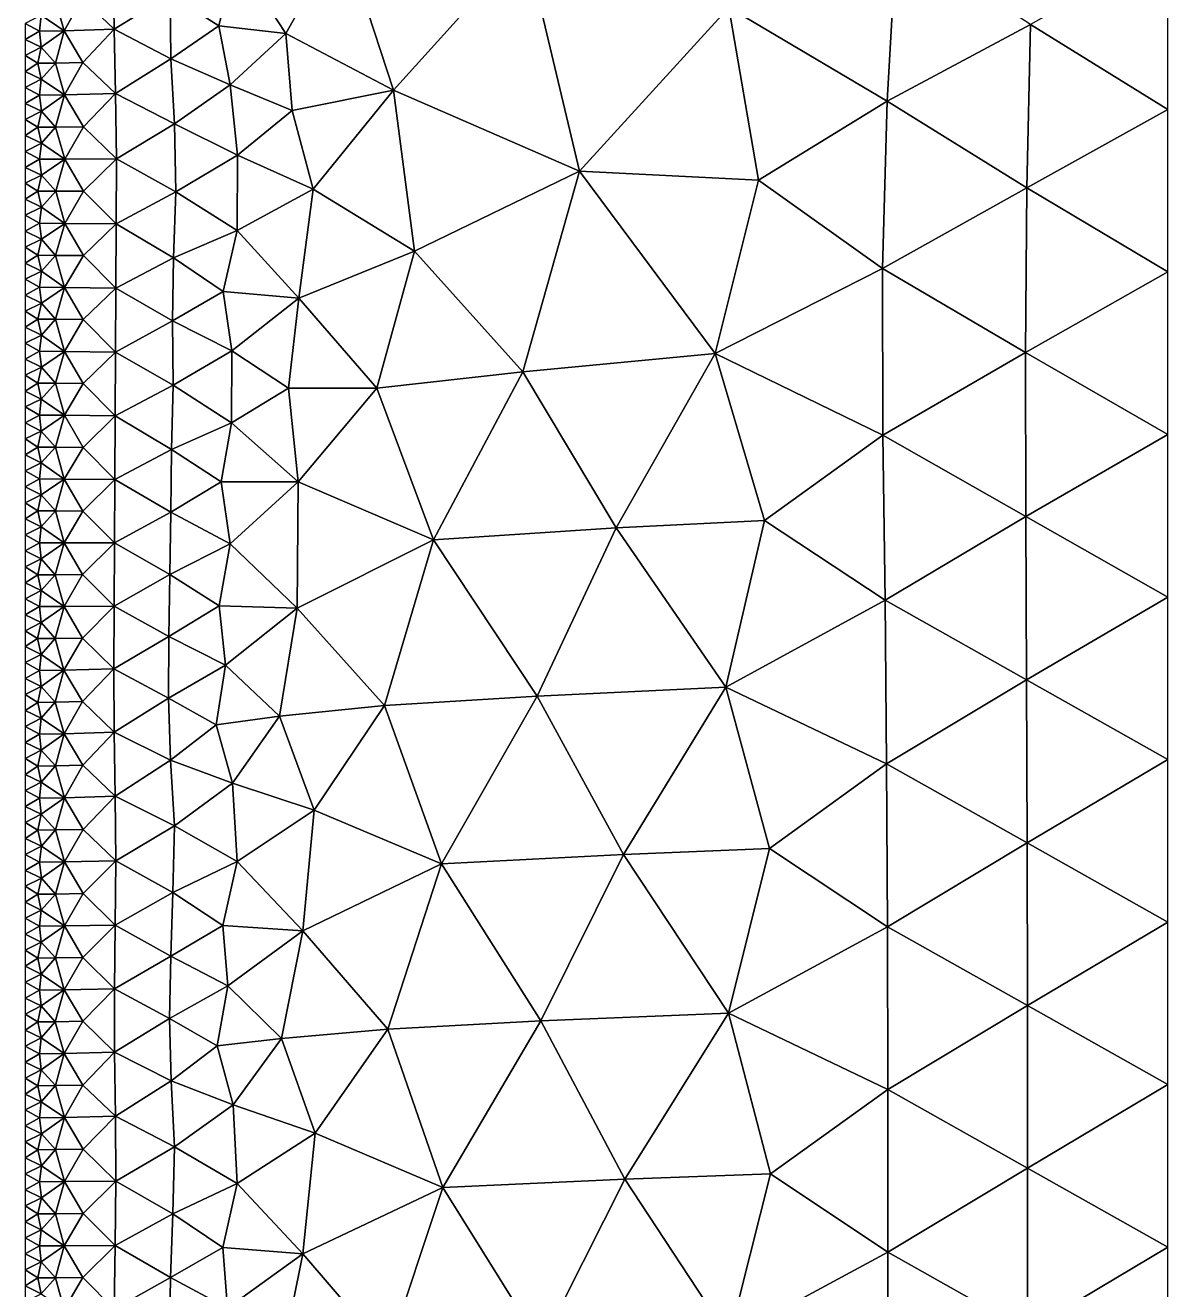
# Model space of a CAD drawing. Header units: metres. Extents: x 1 to 72, y -280 to 0.
# Drawn here: x 1 to 72.5, y -140.2 to -61.1 of the extents above; entities that cross this region are included whole.
import ezdxf

# ---------------------------------------------------------------- set-up
doc = ezdxf.new("R2010")
doc.units = ezdxf.units.M

msp = doc.modelspace()

# ---------------------------------------------------------------- linework, layer by layer
at = {"layer": 'layer', "color": 0}
for points in [[(17.2982, -61.6275), (20.8425, -55.3439), (14.1721, -56.8504)], [(24.042, -65.1742), (20.8425, -55.3439), (17.2982, -61.6275)], [(32.3025, -56.0074), (20.8425, -55.3439), (24.042, -65.1742)], [(35.6957, -70.2375), (32.3025, -56.0074), (24.042, -65.1742)], [(35.6957, -70.2375), (45.0257, -59.9898), (32.3025, -56.0074)], [(54.9411, -65.8582), (55.5189, -55.6242), (45.0257, -59.9898)], [(54.9411, -65.8582), (63.9178, -61.0674), (55.5189, -55.6242)], [(14.1721, -56.8504), (10.0625, -59.1914), (13.1121, -61.1509)], [(17.2982, -61.6275), (14.1721, -56.8504), (13.1121, -61.1509)], [(72.5, -66.3772), (72.5, -56.2047), (63.9178, -61.0674)], [(6.49372, -57.3595), (4.56375, -59.4234), (6.56947, -61.3569)], [(6.49372, -57.3595), (6.56947, -61.3569), (10.0625, -59.1914)], [(10.0625, -59.1914), (6.56947, -61.3569), (10.1007, -63.2078)], [(10.0625, -59.1914), (10.1007, -63.2078), (13.1121, -61.1509)], [(2.86714, -59.4679), (1.9932, -60.483), (3.42572, -61.4534)], [(2.86714, -59.4679), (3.42572, -61.4534), (4.56375, -59.4234)], [(4.56375, -59.4234), (3.42572, -61.4534), (6.56947, -61.3569)], [(46.8872, -70.8131), (45.0257, -59.9898), (35.6957, -70.2375)], [(46.8872, -70.8131), (54.9411, -65.8582), (45.0257, -59.9898)], [(1.9932, -60.483), (1, -61), (1.88547, -61.4853)], [(1.9932, -60.483), (1.88547, -61.4853), (3.42572, -61.4534)], [(1, -61), (1, -62), (1.88547, -61.4853)], [(1.88547, -61.4853), (1, -62), (1.99687, -62.4843)], [(1.88547, -61.4853), (1.99687, -62.4843), (3.42572, -61.4534)], [(3.42572, -61.4534), (1.99687, -62.4843), (2.88352, -63.4728)], [(3.42572, -61.4534), (2.88352, -63.4728), (4.60279, -63.4324)], [(3.42572, -61.4534), (4.60279, -63.4324), (6.56947, -61.3569)], [(6.56947, -61.3569), (4.60279, -63.4324), (6.63823, -65.3873)], [(6.56947, -61.3569), (6.63823, -65.3873), (10.1007, -63.2078)], [(13.1121, -61.1509), (10.1007, -63.2078), (13.8226, -64.8374)], [(13.8226, -64.8374), (17.2982, -61.6275), (13.1121, -61.1509)], [(17.7071, -66.4491), (17.2982, -61.6275), (13.8226, -64.8374)], [(24.042, -65.1742), (17.2982, -61.6275), (17.7071, -66.4491)], [(63.6835, -71.293), (63.9178, -61.0674), (54.9411, -65.8582)], [(63.6835, -71.293), (72.5, -66.3772), (63.9178, -61.0674)], [(1, -62), (1, -63), (1.99687, -62.4843)], [(1.99687, -62.4843), (1, -63), (1.77841, -63.4898)], [(1.99687, -62.4843), (1.77841, -63.4898), (2.88352, -63.4728)], [(1, -63), (1, -64), (1.77841, -63.4898)], [(10.1007, -63.2078), (6.63823, -65.3873), (10.335, -67.2833)], [(10.1007, -63.2078), (10.335, -67.2833), (13.8226, -64.8374)], [(1.77841, -63.4898), (1, -64), (2.00166, -64.4868)], [(1, -64), (1, -65), (2.00166, -64.4868)], [(1.77841, -63.4898), (2.00166, -64.4868), (2.88352, -63.4728)], [(2.88352, -63.4728), (2.00166, -64.4868), (3.44881, -65.4653)], [(2.88352, -63.4728), (3.44881, -65.4653), (4.60279, -63.4324)], [(4.60279, -63.4324), (3.44881, -65.4653), (6.63823, -65.3873)], [(2.00166, -64.4868), (1, -65), (1.89273, -65.4893)], [(2.00166, -64.4868), (1.89273, -65.4893), (3.44881, -65.4653)], [(13.8226, -64.8374), (10.335, -67.2833), (14.2736, -69.2414)], [(17.7071, -66.4491), (13.8226, -64.8374), (14.2736, -69.2414)], [(1, -65), (1, -66), (1.89273, -65.4893)], [(1.89273, -65.4893), (1, -66), (2.0047, -66.4896)], [(1.89273, -65.4893), (2.0047, -66.4896), (3.44881, -65.4653)], [(3.44881, -65.4653), (2.0047, -66.4896), (2.8973, -67.4851)], [(3.44881, -65.4653), (2.8973, -67.4851), (4.6376, -67.4604)], [(3.44881, -65.4653), (4.6376, -67.4604), (6.63823, -65.3873)], [(6.63823, -65.3873), (4.6376, -67.4604), (6.70153, -69.4585)], [(6.63823, -65.3873), (6.70153, -69.4585), (10.335, -67.2833)], [(24.042, -65.1742), (17.7071, -66.4491), (19.0105, -71.3691)], [(25.3571, -75.2563), (24.042, -65.1742), (19.0105, -71.3691)], [(35.6957, -70.2375), (24.042, -65.1742), (25.3571, -75.2563)], [(1, -66), (1, -67), (2.0047, -66.4896)], [(19.0105, -71.3691), (17.7071, -66.4491), (14.2736, -69.2414)], [(54.6522, -76.3256), (54.9411, -65.8582), (46.8872, -70.8131)], [(54.6522, -76.3256), (63.6835, -71.293), (54.9411, -65.8582)], [(72.5, -76.5497), (72.5, -66.3772), (63.6835, -71.293)], [(2.0047, -66.4896), (1, -67), (1.78354, -67.4946)], [(1, -67), (1, -68), (1.78354, -67.4946)], [(2.0047, -66.4896), (1.78354, -67.4946), (2.8973, -67.4851)], [(1.78354, -67.4946), (1, -68), (2.00838, -68.4944)], [(1, -68), (1, -69), (2.00838, -68.4944)], [(1.78354, -67.4946), (2.00838, -68.4944), (2.8973, -67.4851)], [(2.8973, -67.4851), (2.00838, -68.4944), (3.46653, -69.4878)], [(2.8973, -67.4851), (3.46653, -69.4878), (4.6376, -67.4604)], [(4.6376, -67.4604), (3.46653, -69.4878), (6.70153, -69.4585)], [(10.335, -67.2833), (6.70153, -69.4585), (10.4315, -71.5249)], [(10.335, -67.2833), (10.4315, -71.5249), (14.2736, -69.2414)], [(2.00838, -68.4944), (1, -69), (1.89814, -69.4966)], [(2.00838, -68.4944), (1.89814, -69.4966), (3.46653, -69.4878)], [(1, -69), (1, -70), (1.89814, -69.4966)], [(1.89814, -69.4966), (1, -70), (2.00958, -70.4979)], [(1.89814, -69.4966), (2.00958, -70.4979), (3.46653, -69.4878)], [(3.46653, -69.4878), (2.00958, -70.4979), (2.903, -71.5007)], [(3.46653, -69.4878), (2.903, -71.5007), (4.65304, -71.4991)], [(3.46653, -69.4878), (4.65304, -71.4991), (6.70153, -69.4585)], [(6.70153, -69.4585), (4.65304, -71.4991), (6.69756, -73.5341)], [(6.70153, -69.4585), (6.69756, -73.5341), (10.4315, -71.5249)], [(14.2736, -69.2414), (10.4315, -71.5249), (14.264, -73.9564)], [(14.2736, -69.2414), (14.264, -73.9564), (19.0105, -71.3691)], [(1, -70), (1, -71), (2.00958, -70.4979)], [(32.1322, -82.7963), (35.6957, -70.2375), (25.3571, -75.2563)], [(44.1753, -81.6528), (35.6957, -70.2375), (32.1322, -82.7963)], [(44.1753, -81.6528), (46.8872, -70.8131), (35.6957, -70.2375)], [(2.00958, -70.4979), (1, -71), (1.78555, -71.5005)], [(1, -71), (1, -72), (1.78555, -71.5005)], [(2.00958, -70.4979), (1.78555, -71.5005), (2.903, -71.5007)], [(44.1753, -81.6528), (54.6522, -76.3256), (46.8872, -70.8131)], [(1.78555, -71.5005), (1, -72), (2.00953, -72.5024)], [(1, -72), (1, -73), (2.00953, -72.5024)], [(1.78555, -71.5005), (2.00953, -72.5024), (2.903, -71.5007)], [(2.903, -71.5007), (2.00953, -72.5024), (3.46662, -73.5098)], [(2.903, -71.5007), (3.46662, -73.5098), (4.65304, -71.4991)], [(4.65304, -71.4991), (3.46662, -73.5098), (6.69756, -73.5341)], [(10.4315, -71.5249), (6.69756, -73.5341), (10.2828, -75.656)], [(10.4315, -71.5249), (10.2828, -75.656), (14.264, -73.9564)], [(19.0105, -71.3691), (14.264, -73.9564), (18.1176, -78.1974)], [(18.1176, -78.1974), (25.3571, -75.2563), (19.0105, -71.3691)], [(63.6018, -81.581), (63.6835, -71.293), (54.6522, -76.3256)], [(63.6018, -81.581), (72.5, -76.5497), (63.6835, -71.293)], [(2.00953, -72.5024), (1, -73), (1.89804, -73.5033)], [(2.00953, -72.5024), (1.89804, -73.5033), (3.46662, -73.5098)], [(1, -73), (1, -74), (1.89804, -73.5033)], [(1.89804, -73.5033), (1, -74), (2.0086, -74.5045)], [(1.89804, -73.5033), (2.0086, -74.5045), (3.46662, -73.5098)], [(3.46662, -73.5098), (2.0086, -74.5045), (2.89894, -75.5104)], [(3.46662, -73.5098), (2.89894, -75.5104), (4.64261, -75.5246)], [(3.46662, -73.5098), (4.64261, -75.5246), (6.69756, -73.5341)], [(6.69756, -73.5341), (4.64261, -75.5246), (6.66009, -77.5584)], [(6.69756, -73.5341), (6.66009, -77.5584), (10.2828, -75.656)], [(1, -74), (1, -75), (2.0086, -74.5045)], [(14.264, -73.9564), (10.2828, -75.656), (13.3868, -77.7703)], [(14.264, -73.9564), (13.3868, -77.7703), (18.1176, -78.1974)], [(2.0086, -74.5045), (1, -75), (1.78397, -75.504)], [(1, -75), (1, -76), (1.78397, -75.504)], [(2.0086, -74.5045), (1.78397, -75.504), (2.89894, -75.5104)], [(1.78397, -75.504), (1, -76), (2.00665, -76.5062)], [(1.78397, -75.504), (2.00665, -76.5062), (2.89894, -75.5104)], [(2.89894, -75.5104), (2.00665, -76.5062), (3.45745, -77.5182)], [(2.89894, -75.5104), (3.45745, -77.5182), (4.64261, -75.5246)], [(4.64261, -75.5246), (3.45745, -77.5182), (6.66009, -77.5584)], [(10.2828, -75.656), (6.66009, -77.5584), (10.2065, -79.6051)], [(10.2828, -75.656), (10.2065, -79.6051), (13.3868, -77.7703)], [(22.998, -83.8311), (25.3571, -75.2563), (18.1176, -78.1974)], [(32.1322, -82.7963), (25.3571, -75.2563), (22.998, -83.8311)], [(1, -76), (1, -77), (2.00665, -76.5062)], [(2.00665, -76.5062), (1, -77), (1.89522, -77.5057)], [(2.00665, -76.5062), (1.89522, -77.5057), (3.45745, -77.5182)], [(54.6752, -86.76), (54.6522, -76.3256), (44.1753, -81.6528)], [(54.6752, -86.76), (63.6018, -81.581), (54.6522, -76.3256)], [(72.5, -86.7222), (72.5, -76.5497), (63.6018, -81.581)], [(1, -77), (1, -78), (1.89522, -77.5057)], [(1.89522, -77.5057), (1, -78), (2.00574, -78.5065)], [(1.89522, -77.5057), (2.00574, -78.5065), (3.45745, -77.5182)], [(3.45745, -77.5182), (2.00574, -78.5065), (2.89454, -79.5121)], [(3.45745, -77.5182), (2.89454, -79.5121), (4.63066, -79.5302)], [(3.45745, -77.5182), (4.63066, -79.5302), (6.66009, -77.5584)], [(1, -78), (1, -79), (2.00574, -78.5065)], [(6.66009, -77.5584), (4.63066, -79.5302), (6.64884, -81.5584)], [(6.66009, -77.5584), (6.64884, -81.5584), (10.2065, -79.6051)], [(13.3868, -77.7703), (10.2065, -79.6051), (13.9207, -81.4905)], [(13.3868, -77.7703), (13.9207, -81.4905), (18.1176, -78.1974)], [(18.1176, -78.1974), (13.9207, -81.4905), (17.4832, -83.8174)], [(22.998, -83.8311), (18.1176, -78.1974), (17.4832, -83.8174)], [(2.00574, -78.5065), (1, -79), (1.78238, -79.5045)], [(1, -79), (1, -80), (1.78238, -79.5045)], [(2.00574, -78.5065), (1.78238, -79.5045), (2.89454, -79.5121)], [(1.78238, -79.5045), (1, -80), (2.00484, -80.5066)], [(1.78238, -79.5045), (2.00484, -80.5066), (2.89454, -79.5121)], [(2.89454, -79.5121), (2.00484, -80.5066), (3.45302, -81.5189)], [(2.89454, -79.5121), (3.45302, -81.5189), (4.63066, -79.5302)], [(4.63066, -79.5302), (3.45302, -81.5189), (6.64884, -81.5584)], [(10.2065, -79.6051), (6.64884, -81.5584), (10.2608, -83.6348)], [(10.2065, -79.6051), (10.2608, -83.6348), (13.9207, -81.4905)], [(1, -80), (1, -81), (2.00484, -80.5066)], [(2.00484, -80.5066), (1, -81), (1.89397, -81.5058)], [(2.00484, -80.5066), (1.89397, -81.5058), (3.45302, -81.5189)], [(1, -81), (1, -82), (1.89397, -81.5058)], [(1.89397, -81.5058), (1, -82), (2.00445, -82.5065)], [(1.89397, -81.5058), (2.00445, -82.5065), (3.45302, -81.5189)], [(13.9207, -81.4905), (10.2608, -83.6348), (13.8979, -85.9823)], [(13.9207, -81.4905), (13.8979, -85.9823), (17.4832, -83.8174)], [(1, -82), (1, -83), (2.00445, -82.5065)], [(3.45302, -81.5189), (2.00445, -82.5065), (2.8923, -83.5121)], [(3.45302, -81.5189), (2.8923, -83.5121), (4.62448, -83.5311)], [(3.45302, -81.5189), (4.62448, -83.5311), (6.64884, -81.5584)], [(6.64884, -81.5584), (4.62448, -83.5311), (6.63374, -85.5629)], [(6.64884, -81.5584), (6.63374, -85.5629), (10.2608, -83.6348)], [(37.9863, -92.5674), (44.1753, -81.6528), (32.1322, -82.7963)], [(47.2703, -92.1026), (44.1753, -81.6528), (37.9863, -92.5674)], [(47.2703, -92.1026), (54.6752, -86.76), (44.1753, -81.6528)], [(63.6199, -91.8518), (63.6018, -81.581), (54.6752, -86.76)], [(63.6199, -91.8518), (72.5, -86.7222), (63.6018, -81.581)], [(2.00445, -82.5065), (1, -83), (1.78159, -83.5045)], [(1, -83), (1, -84), (1.78159, -83.5045)], [(2.00445, -82.5065), (1.78159, -83.5045), (2.8923, -83.5121)], [(26.5511, -93.3114), (32.1322, -82.7963), (22.998, -83.8311)], [(37.9863, -92.5674), (32.1322, -82.7963), (26.5511, -93.3114)], [(1.78159, -83.5045), (1, -84), (2.00334, -84.5066)], [(1.78159, -83.5045), (2.00334, -84.5066), (2.8923, -83.5121)], [(2.8923, -83.5121), (2.00334, -84.5066), (3.44791, -85.5191)], [(2.8923, -83.5121), (3.44791, -85.5191), (4.62448, -83.5311)], [(4.62448, -83.5311), (3.44791, -85.5191), (6.63374, -85.5629)], [(10.2608, -83.6348), (6.63374, -85.5629), (10.1483, -87.6569)], [(10.2608, -83.6348), (10.1483, -87.6569), (13.8979, -85.9823)], [(17.4832, -83.8174), (13.8979, -85.9823), (18.0861, -89.6744)], [(18.0861, -89.6744), (22.998, -83.8311), (17.4832, -83.8174)], [(26.5511, -93.3114), (22.998, -83.8311), (18.0861, -89.6744)], [(1, -84), (1, -85), (2.00334, -84.5066)], [(2.00334, -84.5066), (1, -85), (1.89244, -85.5059)], [(2.00334, -84.5066), (1.89244, -85.5059), (3.44791, -85.5191)], [(1, -85), (1, -86), (1.89244, -85.5059)], [(1.89244, -85.5059), (1, -86), (2.00243, -86.5063)], [(1, -86), (1, -87), (2.00243, -86.5063)], [(1.89244, -85.5059), (2.00243, -86.5063), (3.44791, -85.5191)], [(3.44791, -85.5191), (2.00243, -86.5063), (2.8877, -87.5108)], [(3.44791, -85.5191), (2.8877, -87.5108), (4.61265, -87.5282)], [(3.44791, -85.5191), (4.61265, -87.5282), (6.63374, -85.5629)], [(6.63374, -85.5629), (4.61265, -87.5282), (6.60228, -89.5472)], [(6.63374, -85.5629), (6.60228, -89.5472), (10.1483, -87.6569)], [(13.8979, -85.9823), (10.1483, -87.6569), (13.2597, -89.6835)], [(13.8979, -85.9823), (13.2597, -89.6835), (18.0861, -89.6744)], [(2.00243, -86.5063), (1, -87), (1.77986, -87.504)], [(1, -87), (1, -88), (1.77986, -87.504)], [(2.00243, -86.5063), (1.77986, -87.504), (2.8877, -87.5108)], [(54.8086, -97.0974), (54.6752, -86.76), (47.2703, -92.1026)], [(54.8086, -97.0974), (63.6199, -91.8518), (54.6752, -86.76)], [(72.5, -96.8947), (72.5, -86.7222), (63.6199, -91.8518)], [(1.77986, -87.504), (1, -88), (2.00037, -88.5052)], [(1.77986, -87.504), (2.00037, -88.5052), (2.8877, -87.5108)], [(2.8877, -87.5108), (2.00037, -88.5052), (3.43875, -89.5139)], [(2.8877, -87.5108), (3.43875, -89.5139), (4.61265, -87.5282)], [(4.61265, -87.5282), (3.43875, -89.5139), (6.60228, -89.5472)], [(10.1483, -87.6569), (6.60228, -89.5472), (10.101, -91.5721)], [(10.1483, -87.6569), (10.101, -91.5721), (13.2597, -89.6835)], [(1, -88), (1, -89), (2.00037, -88.5052)], [(2.00037, -88.5052), (1, -89), (1.88957, -89.5042)], [(2.00037, -88.5052), (1.88957, -89.5042), (3.43875, -89.5139)], [(1, -89), (1, -90), (1.88957, -89.5042)], [(1.88957, -89.5042), (1, -90), (1.99921, -90.5039)], [(1, -90), (1, -91), (1.99921, -90.5039)], [(1.88957, -89.5042), (1.99921, -90.5039), (3.43875, -89.5139)], [(3.43875, -89.5139), (1.99921, -90.5039), (2.8818, -91.505)], [(3.43875, -89.5139), (2.8818, -91.505), (4.59799, -91.5142)], [(3.43875, -89.5139), (4.59799, -91.5142), (6.60228, -89.5472)], [(6.60228, -89.5472), (4.59799, -91.5142), (6.57779, -93.5085)], [(6.60228, -89.5472), (6.57779, -93.5085), (10.101, -91.5721)], [(13.2597, -89.6835), (10.101, -91.5721), (13.813, -93.5739)], [(13.2597, -89.6835), (13.813, -93.5739), (18.0861, -89.6744)], [(18.0861, -89.6744), (13.813, -93.5739), (18.0054, -97.5991)], [(18.0054, -97.5991), (26.5511, -93.3114), (18.0861, -89.6744)], [(1.99921, -90.5039), (1, -91), (1.77764, -91.5018)], [(1, -91), (1, -92), (1.77764, -91.5018)], [(1.99921, -90.5039), (1.77764, -91.5018), (2.8818, -91.505)], [(1.77764, -91.5018), (1, -92), (1.99731, -92.5014)], [(1.77764, -91.5018), (1.99731, -92.5014), (2.8818, -91.505)], [(2.8818, -91.505), (1.99731, -92.5014), (3.43038, -93.5016)], [(2.8818, -91.505), (3.43038, -93.5016), (4.59799, -91.5142)], [(4.59799, -91.5142), (3.43038, -93.5016), (6.57779, -93.5085)], [(10.101, -91.5721), (6.57779, -93.5085), (10.0553, -95.4857)], [(10.101, -91.5721), (10.0553, -95.4857), (13.813, -93.5739)], [(1, -92), (1, -93), (1.99731, -92.5014)], [(1.99731, -92.5014), (1, -93), (1.88694, -93.5003)], [(1.99731, -92.5014), (1.88694, -93.5003), (3.43038, -93.5016)], [(33.0447, -103.099), (37.9863, -92.5674), (26.5511, -93.3114)], [(44.8363, -102.534), (37.9863, -92.5674), (33.0447, -103.099)], [(44.8363, -102.534), (47.2703, -92.1026), (37.9863, -92.5674)], [(44.8363, -102.534), (54.8086, -97.0974), (47.2703, -92.1026)], [(63.6641, -102.084), (63.6199, -91.8518), (54.8086, -97.0974)], [(63.6641, -102.084), (72.5, -96.8947), (63.6199, -91.8518)], [(1, -93), (1, -94), (1.88694, -93.5003)], [(23.4807, -103.693), (26.5511, -93.3114), (18.0054, -97.5991)], [(33.0447, -103.099), (26.5511, -93.3114), (23.4807, -103.693)], [(1.88694, -93.5003), (1, -94), (1.99636, -94.4992)], [(1, -94), (1, -95), (1.99636, -94.4992)], [(1.88694, -93.5003), (1.99636, -94.4992), (3.43038, -93.5016)], [(3.43038, -93.5016), (1.99636, -94.4992), (2.8767, -95.4953)], [(3.43038, -93.5016), (2.8767, -95.4953), (4.5853, -95.4906)], [(3.43038, -93.5016), (4.5853, -95.4906), (6.57779, -93.5085)], [(6.57779, -93.5085), (4.5853, -95.4906), (6.55428, -97.4575)], [(6.57779, -93.5085), (6.55428, -97.4575), (10.0553, -95.4857)], [(13.813, -93.5739), (10.0553, -95.4857), (13.1333, -97.4376)], [(13.813, -93.5739), (13.1333, -97.4376), (18.0054, -97.5991)], [(1.99636, -94.4992), (1, -95), (1.77574, -95.4981)], [(1.99636, -94.4992), (1.77574, -95.4981), (2.8767, -95.4953)], [(1, -95), (1, -96), (1.77574, -95.4981)], [(1.77574, -95.4981), (1, -96), (1.99469, -96.4956)], [(1.77574, -95.4981), (1.99469, -96.4956), (2.8767, -95.4953)], [(2.8767, -95.4953), (1.99469, -96.4956), (3.42317, -97.4848)], [(2.8767, -95.4953), (3.42317, -97.4848), (4.5853, -95.4906)], [(4.5853, -95.4906), (3.42317, -97.4848), (6.55428, -97.4575)], [(10.0553, -95.4857), (6.55428, -97.4575), (9.9928, -99.3621)], [(10.0553, -95.4857), (9.9928, -99.3621), (13.1333, -97.4376)], [(1, -96), (1, -97), (1.99469, -96.4956)], [(1.99469, -96.4956), (1, -97), (1.88471, -97.495)], [(1.99469, -96.4956), (1.88471, -97.495), (3.42317, -97.4848)], [(1, -97), (1, -98), (1.88471, -97.495)], [(54.8986, -107.344), (54.8086, -97.0974), (44.8363, -102.534)], [(54.8986, -107.344), (63.6641, -102.084), (54.8086, -97.0974)], [(72.5, -107.067), (72.5, -96.8947), (63.6641, -102.084)], [(1.88471, -97.495), (1, -98), (1.99412, -98.493)], [(1, -98), (1, -99), (1.99412, -98.493)], [(1.88471, -97.495), (1.99412, -98.493), (3.42317, -97.4848)], [(3.42317, -97.4848), (1.99412, -98.493), (2.87327, -99.4832)], [(3.42317, -97.4848), (2.87327, -99.4832), (4.57603, -99.461)], [(3.42317, -97.4848), (4.57603, -99.461), (6.55428, -97.4575)], [(6.55428, -97.4575), (4.57603, -99.461), (6.54225, -101.397)], [(6.55428, -97.4575), (6.54225, -101.397), (9.9928, -99.3621)], [(13.1333, -97.4376), (9.9928, -99.3621), (13.5336, -101.15)], [(13.1333, -97.4376), (13.5336, -101.15), (18.0054, -97.5991)], [(18.0054, -97.5991), (13.5336, -101.15), (16.9163, -104.358)], [(23.4807, -103.693), (18.0054, -97.5991), (16.9163, -104.358)], [(1.99412, -98.493), (1, -99), (1.7745, -99.4935)], [(1.99412, -98.493), (1.7745, -99.4935), (2.87327, -99.4832)], [(1, -99), (1, -100), (1.7745, -99.4935)], [(1.7745, -99.4935), (1, -100), (1.99345, -100.489)], [(1.7745, -99.4935), (1.99345, -100.489), (2.87327, -99.4832)], [(2.87327, -99.4832), (1.99345, -100.489), (3.42072, -101.465)], [(2.87327, -99.4832), (3.42072, -101.465), (4.57603, -99.461)], [(4.57603, -99.461), (3.42072, -101.465), (6.54225, -101.397)], [(9.9928, -99.3621), (6.54225, -101.397), (9.97296, -103.216)], [(9.9928, -99.3621), (9.97296, -103.216), (13.5336, -101.15)], [(1, -100), (1, -101), (1.99345, -100.489)], [(1.99345, -100.489), (1, -101), (1.88404, -101.489)], [(1.99345, -100.489), (1.88404, -101.489), (3.42072, -101.465)], [(1, -101), (1, -102), (1.88404, -101.489)], [(13.5336, -101.15), (9.97296, -103.216), (12.9458, -104.887)], [(13.5336, -101.15), (12.9458, -104.887), (16.9163, -104.358)], [(1.88404, -101.489), (1, -102), (1.99413, -102.486)], [(1, -102), (1, -103), (1.99413, -102.486)], [(1.88404, -101.489), (1.99413, -102.486), (3.42072, -101.465)], [(3.42072, -101.465), (1.99413, -102.486), (2.87548, -103.472)], [(3.42072, -101.465), (2.87548, -103.472), (4.58018, -103.432)], [(3.42072, -101.465), (4.58018, -103.432), (6.54225, -101.397)], [(6.54225, -101.397), (4.58018, -103.432), (6.56883, -105.346)], [(6.54225, -101.397), (6.56883, -105.346), (9.97296, -103.216)], [(63.6975, -112.284), (63.6641, -102.084), (54.8986, -107.344)], [(63.6975, -112.284), (72.5, -107.067), (63.6641, -102.084)], [(1.99413, -102.486), (1, -103), (1.77542, -103.489)], [(1.99413, -102.486), (1.77542, -103.489), (2.87548, -103.472)], [(38.4325, -113.011), (44.8363, -102.534), (33.0447, -103.099)], [(47.5799, -112.641), (44.8363, -102.534), (38.4325, -113.011)], [(47.5799, -112.641), (54.8986, -107.344), (44.8363, -102.534)], [(1, -103), (1, -104), (1.77542, -103.489)], [(1.77542, -103.489), (1, -104), (1.99595, -104.483)], [(1.77542, -103.489), (1.99595, -104.483), (2.87548, -103.472)], [(2.87548, -103.472), (1.99595, -104.483), (3.42991, -105.451)], [(2.87548, -103.472), (3.42991, -105.451), (4.58018, -103.432)], [(4.58018, -103.432), (3.42991, -105.451), (6.56883, -105.346)], [(9.97296, -103.216), (6.56883, -105.346), (10.0944, -107.104)], [(9.97296, -103.216), (10.0944, -107.104), (12.9458, -104.887)], [(27.0542, -113.589), (33.0447, -103.099), (23.4807, -103.693)], [(38.4325, -113.011), (33.0447, -103.099), (27.0542, -113.589)], [(1, -104), (1, -105), (1.99595, -104.483)], [(12.9458, -104.887), (13.9688, -108.551), (16.9163, -104.358)], [(16.9163, -104.358), (13.9688, -108.551), (19.0743, -110.24)], [(19.0743, -110.24), (23.4807, -103.693), (16.9163, -104.358)], [(27.0542, -113.589), (23.4807, -103.693), (19.0743, -110.24)], [(1.99595, -104.483), (1, -105), (1.88706, -105.485)], [(1, -105), (1, -106), (1.88706, -105.485)], [(1.99595, -104.483), (1.88706, -105.485), (3.42991, -105.451)], [(12.9458, -104.887), (10.0944, -107.104), (13.9688, -108.551)], [(1.88706, -105.485), (1, -106), (1.99831, -106.483)], [(1, -106), (1, -107), (1.99831, -106.483)], [(1.88706, -105.485), (1.99831, -106.483), (3.42991, -105.451)], [(3.42991, -105.451), (1.99831, -106.483), (2.88541, -107.467)], [(3.42991, -105.451), (2.88541, -107.467), (4.60463, -107.419)], [(3.42991, -105.451), (4.60463, -107.419), (6.56883, -105.346)], [(6.56883, -105.346), (4.60463, -107.419), (6.63476, -109.348)], [(6.56883, -105.346), (6.63476, -109.348), (10.0944, -107.104)], [(1.99831, -106.483), (1, -107), (1.7792, -107.488)], [(1.99831, -106.483), (1.7792, -107.488), (2.88541, -107.467)], [(1, -107), (1, -108), (1.7792, -107.488)], [(1.7792, -107.488), (1, -108), (2.00199, -108.483)], [(1.7792, -107.488), (2.00199, -108.483), (2.88541, -107.467)], [(2.88541, -107.467), (2.00199, -108.483), (3.44788, -109.452)], [(2.88541, -107.467), (3.44788, -109.452), (4.60463, -107.419)], [(4.60463, -107.419), (3.44788, -109.452), (6.63476, -109.348)], [(10.0944, -107.104), (6.63476, -109.348), (10.3304, -111.218)], [(10.0944, -107.104), (10.3304, -111.218), (13.9688, -108.551)], [(54.9527, -117.543), (54.8986, -107.344), (47.5799, -112.641)], [(54.9527, -117.543), (63.6975, -112.284), (54.8986, -107.344)], [(72.5, -117.24), (72.5, -107.067), (63.6975, -112.284)], [(1, -108), (1, -109), (2.00199, -108.483)], [(2.00199, -108.483), (1, -109), (1.89268, -109.485)], [(1, -109), (1, -110), (1.89268, -109.485)], [(2.00199, -108.483), (1.89268, -109.485), (3.44788, -109.452)], [(13.9688, -108.551), (10.3304, -111.218), (14.2566, -113.447)], [(13.9688, -108.551), (14.2566, -113.447), (19.0743, -110.24)], [(1.89268, -109.485), (1, -110), (2.00403, -110.484)], [(1, -110), (1, -111), (2.00403, -110.484)], [(1.89268, -109.485), (2.00403, -110.484), (3.44788, -109.452)], [(3.44788, -109.452), (2.00403, -110.484), (2.89426, -111.474)], [(3.44788, -109.452), (2.89426, -111.474), (4.62833, -111.435)], [(3.44788, -109.452), (4.62833, -111.435), (6.63476, -109.348)], [(6.63476, -109.348), (4.62833, -111.435), (6.66124, -113.401)], [(6.63476, -109.348), (6.66124, -113.401), (10.3304, -111.218)], [(2.00403, -110.484), (1, -111), (1.78244, -111.49)], [(2.00403, -110.484), (1.78244, -111.49), (2.89426, -111.474)], [(19.0743, -110.24), (14.2566, -113.447), (18.3617, -117.779)], [(18.3617, -117.779), (27.0542, -113.589), (19.0743, -110.24)], [(1, -111), (1, -112), (1.78244, -111.49)], [(1.78244, -111.49), (1, -112), (2.00526, -112.487)], [(1.78244, -111.49), (2.00526, -112.487), (2.89426, -111.474)], [(2.89426, -111.474), (2.00526, -112.487), (3.45457, -113.467)], [(2.89426, -111.474), (3.45457, -113.467), (4.62833, -111.435)], [(4.62833, -111.435), (3.45457, -113.467), (6.66124, -113.401)], [(10.3304, -111.218), (6.66124, -113.401), (10.2421, -115.396)], [(10.3304, -111.218), (10.2421, -115.396), (14.2566, -113.447)], [(1, -112), (1, -113), (2.00526, -112.487)], [(63.717, -122.467), (63.6975, -112.284), (54.9527, -117.543)], [(63.717, -122.467), (72.5, -117.24), (63.6975, -112.284)], [(2.00526, -112.487), (1, -113), (1.89454, -113.49)], [(1, -113), (1, -114), (1.89454, -113.49)], [(2.00526, -112.487), (1.89454, -113.49), (3.45457, -113.467)], [(33.2761, -123.425), (38.4325, -113.011), (27.0542, -113.589)], [(45.0203, -122.932), (38.4325, -113.011), (33.2761, -123.425)], [(45.0203, -122.932), (47.5799, -112.641), (38.4325, -113.011)], [(45.0203, -122.932), (54.9527, -117.543), (47.5799, -112.641)], [(1.89454, -113.49), (1, -114), (2.00473, -114.49)], [(1.89454, -113.49), (2.00473, -114.49), (3.45457, -113.467)], [(3.45457, -113.467), (2.00473, -114.49), (2.89179, -115.483)], [(3.45457, -113.467), (2.89179, -115.483), (4.62391, -115.457)], [(3.45457, -113.467), (4.62391, -115.457), (6.66124, -113.401)], [(6.66124, -113.401), (4.62391, -115.457), (6.62137, -117.432)], [(6.66124, -113.401), (6.62137, -117.432), (10.2421, -115.396)], [(14.2566, -113.447), (10.2421, -115.396), (13.3654, -117.455)], [(14.2566, -113.447), (13.3654, -117.455), (18.3617, -117.779)], [(23.69, -123.937), (27.0542, -113.589), (18.3617, -117.779)], [(33.2761, -123.425), (27.0542, -113.589), (23.69, -123.937)], [(1, -114), (1, -115), (2.00473, -114.49)], [(2.00473, -114.49), (1, -115), (1.78135, -115.494)], [(2.00473, -114.49), (1.78135, -115.494), (2.89179, -115.483)], [(1, -115), (1, -116), (1.78135, -115.494)], [(1.78135, -115.494), (1, -116), (2.00224, -116.491)], [(1.78135, -115.494), (2.00224, -116.491), (2.89179, -115.483)], [(2.89179, -115.483), (2.00224, -116.491), (3.44374, -117.475)], [(2.89179, -115.483), (3.44374, -117.475), (4.62391, -115.457)], [(4.62391, -115.457), (3.44374, -117.475), (6.62137, -117.432)], [(10.2421, -115.396), (6.62137, -117.432), (10.1061, -119.374)], [(10.2421, -115.396), (10.1061, -119.374), (13.3654, -117.455)], [(1, -116), (1, -117), (2.00224, -116.491)], [(2.00224, -116.491), (1, -117), (1.89094, -117.492)], [(1, -117), (1, -118), (1.89094, -117.492)], [(2.00224, -116.491), (1.89094, -117.492), (3.44374, -117.475)], [(1.89094, -117.492), (1, -118), (2.00039, -118.491)], [(1.89094, -117.492), (2.00039, -118.491), (3.44374, -117.475)], [(3.44374, -117.475), (2.00039, -118.491), (2.8831, -119.483)], [(3.44374, -117.475), (2.8831, -119.483), (4.60255, -119.458)], [(3.44374, -117.475), (4.60255, -119.458), (6.62137, -117.432)], [(6.62137, -117.432), (4.60255, -119.458), (6.58183, -121.409)], [(6.62137, -117.432), (6.58183, -121.409), (10.1061, -119.374)], [(13.3654, -117.455), (10.1061, -119.374), (13.6817, -121.236)], [(13.3654, -117.455), (13.6817, -121.236), (18.3617, -117.779)], [(18.3617, -117.779), (13.6817, -121.236), (17.0436, -124.516)], [(23.69, -123.937), (18.3617, -117.779), (17.0436, -124.516)], [(54.977, -127.723), (54.9527, -117.543), (45.0203, -122.932)], [(54.977, -127.723), (63.717, -122.467), (54.9527, -117.543)], [(72.5, -127.412), (72.5, -117.24), (63.717, -122.467)], [(1, -118), (1, -119), (2.00039, -118.491)], [(2.00039, -118.491), (1, -119), (1.77804, -119.494)], [(2.00039, -118.491), (1.77804, -119.494), (2.8831, -119.483)], [(1, -119), (1, -120), (1.77804, -119.494)], [(1.77804, -119.494), (1, -120), (1.99798, -120.49)], [(1.77804, -119.494), (1.99798, -120.49), (2.8831, -119.483)], [(2.8831, -119.483), (1.99798, -120.49), (3.4328, -121.469)], [(2.8831, -119.483), (3.4328, -121.469), (4.60255, -119.458)], [(4.60255, -119.458), (3.4328, -121.469), (6.58183, -121.409)], [(10.1061, -119.374), (6.58183, -121.409), (10.0351, -123.266)], [(10.1061, -119.374), (10.0351, -123.266), (13.6817, -121.236)], [(1, -120), (1, -121), (1.99798, -120.49)], [(1.99798, -120.49), (1, -121), (1.88753, -121.49)], [(1, -121), (1, -122), (1.88753, -121.49)], [(1.99798, -120.49), (1.88753, -121.49), (3.4328, -121.469)], [(1.88753, -121.49), (1, -122), (1.9975, -122.488)], [(1.88753, -121.49), (1.9975, -122.488), (3.4328, -121.469)], [(3.4328, -121.469), (1.9975, -122.488), (2.8803, -123.477)], [(3.4328, -121.469), (2.8803, -123.477), (4.59427, -123.443)], [(3.4328, -121.469), (4.59427, -123.443), (6.58183, -121.409)], [(6.58183, -121.409), (4.59427, -123.443), (6.58853, -125.375)], [(6.58183, -121.409), (6.58853, -125.375), (10.0351, -123.266)], [(13.6817, -121.236), (10.0351, -123.266), (13.0156, -124.983)], [(13.6817, -121.236), (13.0156, -124.983), (17.0436, -124.516)], [(1, -122), (1, -123), (1.9975, -122.488)], [(1.9975, -122.488), (1, -123), (1.7771, -123.491)], [(1.9975, -122.488), (1.7771, -123.491), (2.8803, -123.477)], [(63.7258, -132.642), (63.717, -122.467), (54.977, -127.723)], [(63.7258, -132.642), (72.5, -127.412), (63.717, -122.467)], [(1, -123), (1, -124), (1.7771, -123.491)], [(2.8803, -123.477), (3.43566, -125.461), (4.59427, -123.443)], [(4.59427, -123.443), (3.43566, -125.461), (6.58853, -125.375)], [(10.0351, -123.266), (6.58853, -125.375), (10.1246, -127.173)], [(10.0351, -123.266), (10.1246, -127.173), (13.0156, -124.983)], [(27.129, -133.861), (33.2761, -123.425), (23.69, -123.937)], [(38.5187, -133.339), (33.2761, -123.425), (27.129, -133.861)], [(38.5187, -133.339), (45.0203, -122.932), (33.2761, -123.425)], [(47.6504, -132.996), (45.0203, -122.932), (38.5187, -133.339)], [(47.6504, -132.996), (54.977, -127.723), (45.0203, -122.932)], [(1.7771, -123.491), (1, -124), (1.99809, -124.486)], [(1, -124), (1, -125), (1.99809, -124.486)], [(1.7771, -123.491), (1.99809, -124.486), (2.8803, -123.477)], [(2.8803, -123.477), (1.99809, -124.486), (3.43566, -125.461)], [(19.1351, -130.441), (23.69, -123.937), (17.0436, -124.516)], [(27.129, -133.861), (23.69, -123.937), (19.1351, -130.441)], [(1.99809, -124.486), (1, -125), (1.88864, -125.488)], [(1, -125), (1, -126), (1.88864, -125.488)], [(1.99809, -124.486), (1.88864, -125.488), (3.43566, -125.461)], [(13.0156, -124.983), (10.1246, -127.173), (14.0135, -128.675)], [(13.0156, -124.983), (14.0135, -128.675), (17.0436, -124.516)], [(17.0436, -124.516), (14.0135, -128.675), (19.1351, -130.441)], [(1.88864, -125.488), (1, -126), (1.99976, -126.486)], [(1.88864, -125.488), (1.99976, -126.486), (3.43566, -125.461)], [(3.43566, -125.461), (1.99976, -126.486), (2.88721, -127.475)], [(3.43566, -125.461), (2.88721, -127.475), (4.61069, -127.437)], [(3.43566, -125.461), (4.61069, -127.437), (6.58853, -125.375)], [(6.58853, -125.375), (4.61069, -127.437), (6.64235, -129.386)], [(6.58853, -125.375), (6.64235, -129.386), (10.1246, -127.173)], [(1, -126), (1, -127), (1.99976, -126.486)], [(1.99976, -126.486), (1, -127), (1.77979, -127.491)], [(1.99976, -126.486), (1.77979, -127.491), (2.88721, -127.475)], [(1, -127), (1, -128), (1.77979, -127.491)], [(10.1246, -127.173), (6.64235, -129.386), (10.3415, -131.302)], [(10.1246, -127.173), (10.3415, -131.302), (14.0135, -128.675)], [(72.5, -137.585), (72.5, -127.412), (63.7258, -132.642)], [(1.77979, -127.491), (1, -128), (2.00271, -128.487)], [(1, -128), (1, -129), (2.00271, -128.487)], [(1.77979, -127.491), (2.00271, -128.487), (2.88721, -127.475)], [(2.88721, -127.475), (2.00271, -128.487), (3.4498, -129.465)], [(2.88721, -127.475), (3.4498, -129.465), (4.61069, -127.437)], [(4.61069, -127.437), (3.4498, -129.465), (6.64235, -129.386)], [(54.9854, -137.893), (54.977, -127.723), (47.6504, -132.996)], [(54.9854, -137.893), (63.7258, -132.642), (54.977, -127.723)], [(2.00271, -128.487), (1, -129), (1.89313, -129.489)], [(2.00271, -128.487), (1.89313, -129.489), (3.4498, -129.465)], [(14.0135, -128.675), (10.3415, -131.302), (14.2675, -133.592)], [(14.0135, -128.675), (14.2675, -133.592), (19.1351, -130.441)], [(1, -129), (1, -130), (1.89313, -129.489)], [(1.89313, -129.489), (1, -130), (2.00434, -130.489)], [(1.89313, -129.489), (2.00434, -130.489), (3.4498, -129.465)], [(3.4498, -129.465), (2.00434, -130.489), (2.89426, -131.483)], [(3.4498, -129.465), (2.89426, -131.483), (4.62947, -131.457)], [(3.4498, -129.465), (4.62947, -131.457), (6.64235, -129.386)], [(6.64235, -129.386), (4.62947, -131.457), (6.66099, -133.446)], [(6.64235, -129.386), (6.66099, -133.446), (10.3415, -131.302)], [(1, -130), (1, -131), (2.00434, -130.489)], [(2.00434, -130.489), (1, -131), (1.78238, -131.494)], [(2.00434, -130.489), (1.78238, -131.494), (2.89426, -131.483)], [(19.1351, -130.441), (14.2675, -133.592), (18.3623, -137.995)], [(18.3623, -137.995), (27.129, -133.861), (19.1351, -130.441)], [(1, -131), (1, -132), (1.78238, -131.494)], [(10.3415, -131.302), (6.66099, -133.446), (10.2383, -135.491)], [(10.3415, -131.302), (10.2383, -135.491), (14.2675, -133.592)], [(1.78238, -131.494), (1, -132), (2.00509, -132.493)], [(1, -132), (1, -133), (2.00509, -132.493)], [(1.78238, -131.494), (2.00509, -132.493), (2.89426, -131.483)], [(2.89426, -131.483), (2.00509, -132.493), (3.45403, -133.482)], [(2.89426, -131.483), (3.45403, -133.482), (4.62947, -131.457)], [(4.62947, -131.457), (3.45403, -133.482), (6.66099, -133.446)], [(2.00509, -132.493), (1, -133), (1.89427, -133.495)], [(2.00509, -132.493), (1.89427, -133.495), (3.45403, -133.482)], [(63.728, -142.814), (63.7258, -132.642), (54.9854, -137.893)], [(63.728, -142.814), (72.5, -137.585), (63.7258, -132.642)], [(1, -133), (1, -134), (1.89427, -133.495)], [(1.89427, -133.495), (1, -134), (2.00428, -134.495)], [(1.89427, -133.495), (2.00428, -134.495), (3.45403, -133.482)], [(3.45403, -133.482), (2.00428, -134.495), (2.89053, -135.494)], [(3.45403, -133.482), (2.89053, -135.494), (4.62169, -135.483)], [(3.45403, -133.482), (4.62169, -135.483), (6.66099, -133.446)], [(6.66099, -133.446), (4.62169, -135.483), (6.61555, -137.483)], [(6.66099, -133.446), (6.61555, -137.483), (10.2383, -135.491)], [(14.2675, -133.592), (10.2383, -135.491), (13.3547, -137.604)], [(14.2675, -133.592), (13.3547, -137.604), (18.3623, -137.995)], [(33.2907, -143.718), (38.5187, -133.339), (27.129, -133.861)], [(45.0428, -143.258), (38.5187, -133.339), (33.2907, -143.718)], [(45.0428, -143.258), (47.6504, -132.996), (38.5187, -133.339)], [(45.0428, -143.258), (54.9854, -137.893), (47.6504, -132.996)], [(1, -134), (1, -135), (2.00428, -134.495)], [(2.00428, -134.495), (1, -135), (1.78084, -135.498)], [(2.00428, -134.495), (1.78084, -135.498), (2.89053, -135.494)], [(23.6838, -144.192), (27.129, -133.861), (18.3623, -137.995)], [(33.2907, -143.718), (27.129, -133.861), (23.6838, -144.192)], [(1, -135), (1, -136), (1.78084, -135.498)], [(1.78084, -135.498), (1, -136), (2.00144, -136.497)], [(1, -136), (1, -137), (2.00144, -136.497)], [(1.78084, -135.498), (2.00144, -136.497), (2.89053, -135.494)], [(2.89053, -135.494), (2.00144, -136.497), (3.44141, -137.493)], [(2.89053, -135.494), (3.44141, -137.493), (4.62169, -135.483)], [(4.62169, -135.483), (3.44141, -137.493), (6.61555, -137.483)], [(10.2383, -135.491), (6.61555, -137.483), (10.0927, -139.478)], [(10.2383, -135.491), (10.0927, -139.478), (13.3547, -137.604)], [(2.00144, -136.497), (1, -137), (1.89012, -137.498)], [(2.00144, -136.497), (1.89012, -137.498), (3.44141, -137.493)], [(1, -137), (1, -138), (1.89012, -137.498)], [(1.89012, -137.498), (1, -138), (1.99936, -138.498)], [(1.89012, -137.498), (1.99936, -138.498), (3.44141, -137.493)], [(3.44141, -137.493), (1.99936, -138.498), (2.88088, -139.496)], [(3.44141, -137.493), (2.88088, -139.496), (4.59787, -139.488)], [(3.44141, -137.493), (4.59787, -139.488), (6.61555, -137.483)], [(6.61555, -137.483), (4.59787, -139.488), (6.57223, -141.466)], [(6.61555, -137.483), (6.57223, -141.466), (10.0927, -139.478)], [(13.3547, -137.604), (10.0927, -139.478), (13.6611, -141.403)], [(13.3547, -137.604), (13.6611, -141.403), (18.3623, -137.995)], [(72.5, -147.757), (72.5, -137.585), (63.728, -142.814)], [(1, -138), (1, -139), (1.99936, -138.498)], [(18.3623, -137.995), (13.6611, -141.403), (17.0144, -144.737)], [(23.6838, -144.192), (18.3623, -137.995), (17.0144, -144.737)], [(54.9833, -148.06), (54.9854, -137.893), (45.0428, -143.258)], [(54.9833, -148.06), (63.728, -142.814), (54.9854, -137.893)], [(1.99936, -138.498), (1, -139), (1.77716, -139.498)], [(1, -139), (1, -140), (1.77716, -139.498)], [(1.99936, -138.498), (1.77716, -139.498), (2.88088, -139.496)], [(1.77716, -139.498), (1, -140), (1.99669, -140.497)], [(1, -140), (1, -141), (1.99669, -140.497)], [(1.77716, -139.498), (1.99669, -140.497), (2.88088, -139.496)], [(2.88088, -139.496), (1.99669, -140.497), (3.42919, -141.489)], [(2.88088, -139.496), (3.42919, -141.489), (4.59787, -139.488)], [(4.59787, -139.488), (3.42919, -141.489), (6.57223, -141.466)], [(10.0927, -139.478), (6.57223, -141.466), (10.0158, -143.379)], [(10.0927, -139.478), (10.0158, -143.379), (13.6611, -141.403)]]:
    msp.add_3dface(points, dxfattribs=at)

doc.saveas('drawing.dxf')
